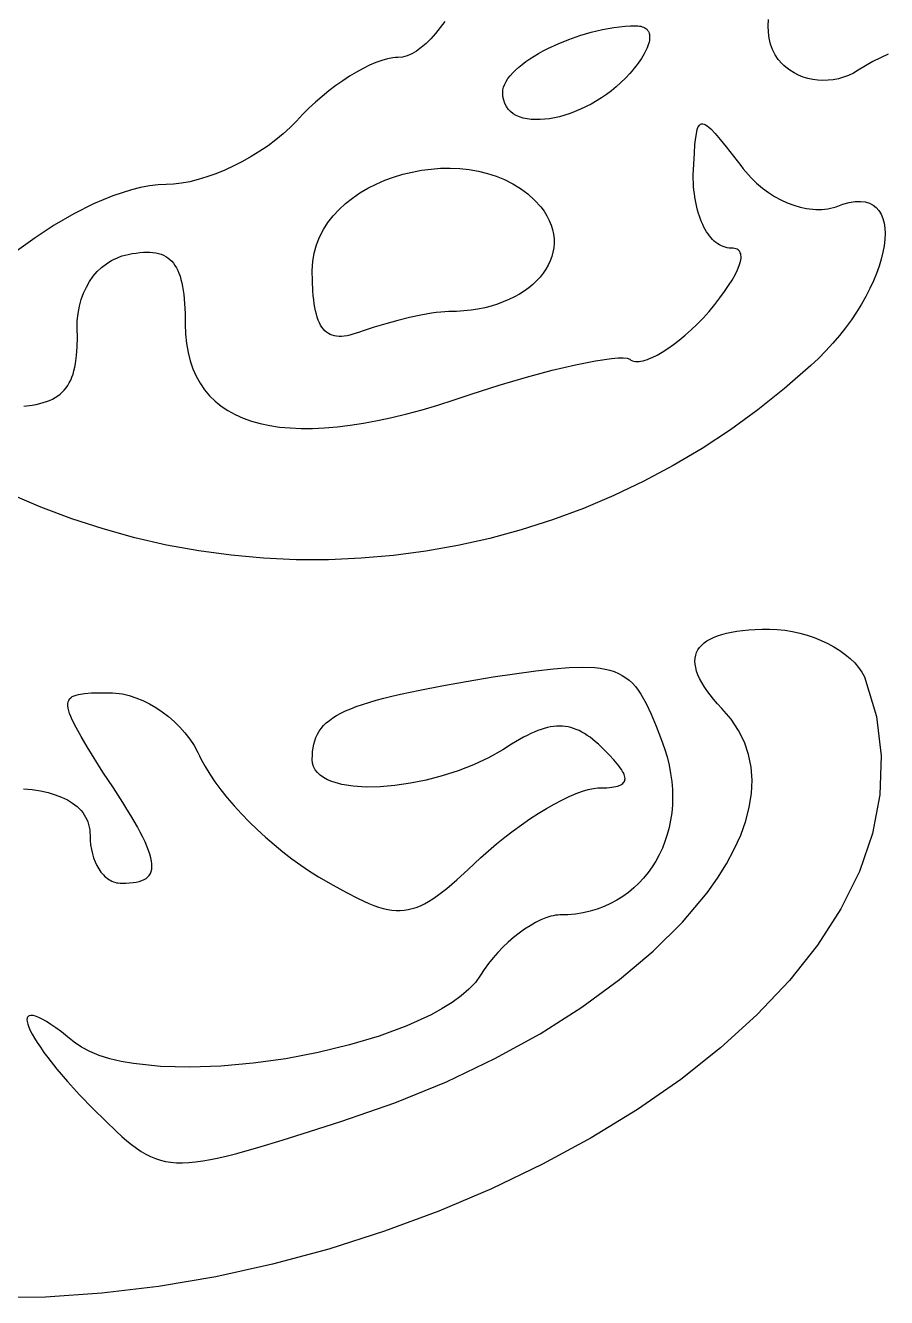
# Model space of a CAD drawing. Header units: inches. Extents: x 0.98 to 7.44, y -5.29 to -1.05.
# Drawn here: x 6.4972 to 6.5349, y -1.7498 to -1.6941 of the extents above; entities that cross this region are included whole.
import ezdxf

# ---------------------------------------------------------------- set-up
doc = ezdxf.new("R2010")
doc.units = ezdxf.units.IN
doc.header["$MEASUREMENT"] = 0
doc.layers.add('BLACK', color=250, linetype='CONTINUOUS')

msp = doc.modelspace()

# ---------------------------------------------------------------- linework, layer by layer
at = {"layer": 'BLACK', "linetype": 'CONTINUOUS'}
for p, q in [((6.515546, -1.693978), (6.515142, -1.694501)), ((6.529699, -1.694165), (6.529712, -1.69388)), ((6.515142, -1.694501), (6.514936, -1.694731)), ((6.520973, -1.694756), (6.521457, -1.694587)), ((6.521457, -1.694587), (6.521952, -1.694442)), ((6.521952, -1.694442), (6.522201, -1.69438)), ((6.522201, -1.69438), (6.522451, -1.694324)), ((6.522451, -1.694324), (6.522701, -1.694277)), ((6.522701, -1.694277), (6.522949, -1.694236)), ((6.522949, -1.694236), (6.523196, -1.694205)), ((6.523196, -1.694205), (6.52344, -1.694181)), ((6.52344, -1.694181), (6.523681, -1.694167)), ((6.523681, -1.694167), (6.523918, -1.694162)), ((6.523918, -1.694162), (6.523994, -1.694165)), ((6.523994, -1.694165), (6.524064, -1.694172)), ((6.524064, -1.694172), (6.52413, -1.694184)), ((6.52413, -1.694184), (6.524191, -1.694201)), ((6.524191, -1.694201), (6.524246, -1.694222)), ((6.524246, -1.694222), (6.524297, -1.694248)), ((6.524297, -1.694248), (6.524342, -1.694278)), ((6.524342, -1.694278), (6.524363, -1.694294)), ((6.524363, -1.694294), (6.524382, -1.694312)), ((6.524382, -1.694312), (6.5244, -1.694331)), ((6.5244, -1.694331), (6.524417, -1.694351)), ((6.524417, -1.694351), (6.524432, -1.694372)), ((6.524432, -1.694372), (6.524446, -1.694394)), ((6.524446, -1.694394), (6.524459, -1.694417)), ((6.524459, -1.694417), (6.524471, -1.694441)), ((6.524471, -1.694441), (6.524489, -1.694492)), ((6.524489, -1.694492), (6.524502, -1.694547)), ((6.524502, -1.694547), (6.52451, -1.694606)), ((6.524512, -1.694669), (6.524508, -1.694735)), ((6.52451, -1.694606), (6.524512, -1.694669)), ((6.529709, -1.694441), (6.529699, -1.694165)), ((6.529743, -1.694706), (6.529709, -1.694441)), ((6.51452, -1.695116), (6.514312, -1.695267)), ((6.514728, -1.694936), (6.51452, -1.695116)), ((6.514936, -1.694731), (6.514728, -1.694936)), ((6.519853, -1.695261), (6.520064, -1.695152)), ((6.520064, -1.695152), (6.520507, -1.694945)), ((6.520507, -1.694945), (6.520973, -1.694756)), ((6.524365, -1.695209), (6.52432, -1.695299)), ((6.524403, -1.695121), (6.524365, -1.695209)), ((6.524436, -1.695037), (6.524403, -1.695121)), ((6.524463, -1.694957), (6.524436, -1.695037)), ((6.524484, -1.694879), (6.524463, -1.694957)), ((6.524499, -1.694806), (6.524484, -1.694879)), ((6.524508, -1.694735), (6.524499, -1.694806)), ((6.529803, -1.69496), (6.529743, -1.694706)), ((6.529888, -1.695201), (6.529803, -1.69496)), ((6.53, -1.695428), (6.529888, -1.695201)), ((6.512533, -1.695771), (6.512258, -1.695888)), ((6.512797, -1.695677), (6.512533, -1.695771)), ((6.513048, -1.695608), (6.512797, -1.695677)), ((6.513283, -1.695566), (6.513048, -1.695608)), ((6.513395, -1.695555), (6.513283, -1.695566)), ((6.513501, -1.695551), (6.513395, -1.695555)), ((6.513699, -1.695533), (6.513501, -1.695551)), ((6.5139, -1.695478), (6.513699, -1.695533)), ((6.514105, -1.695388), (6.5139, -1.695478)), ((6.514312, -1.695267), (6.514105, -1.695388)), ((6.518934, -1.695849), (6.519097, -1.695727)), ((6.519097, -1.695727), (6.519271, -1.695607)), ((6.519271, -1.695607), (6.519456, -1.695489)), ((6.519456, -1.695489), (6.51965, -1.695374)), ((6.51965, -1.695374), (6.519853, -1.695261)), ((6.524005, -1.695797), (6.523923, -1.695906)), ((6.524081, -1.695692), (6.524005, -1.695797)), ((6.52415, -1.695589), (6.524081, -1.695692)), ((6.524213, -1.69549), (6.52415, -1.695589)), ((6.524269, -1.695393), (6.524213, -1.69549)), ((6.52432, -1.695299), (6.524269, -1.695393)), ((6.530139, -1.695637), (6.53, -1.695428)), ((6.530307, -1.695829), (6.530139, -1.695637)), ((6.53428, -1.695724), (6.533956, -1.695907)), ((6.534609, -1.695558), (6.53428, -1.695724)), ((6.534943, -1.695408), (6.534609, -1.695558)), ((6.511383, -1.696367), (6.511082, -1.696565)), ((6.511681, -1.696188), (6.511383, -1.696367)), ((6.511973, -1.696027), (6.511681, -1.696188)), ((6.512258, -1.695888), (6.511973, -1.696027)), ((6.518313, -1.696471), (6.518409, -1.696346)), ((6.518409, -1.696346), (6.518519, -1.696221)), ((6.518519, -1.696221), (6.518644, -1.696096)), ((6.518644, -1.696096), (6.518783, -1.695972)), ((6.518783, -1.695972), (6.518934, -1.695849)), ((6.52364, -1.696246), (6.523453, -1.696449)), ((6.523741, -1.69613), (6.52364, -1.696246)), ((6.523835, -1.696016), (6.523741, -1.69613)), ((6.523923, -1.695906), (6.523835, -1.696016)), ((6.530386, -1.695905), (6.530307, -1.695829)), ((6.530469, -1.695977), (6.530386, -1.695905)), ((6.530644, -1.696109), (6.530469, -1.695977)), ((6.530829, -1.696224), (6.530644, -1.696109)), ((6.531023, -1.696322), (6.530829, -1.696224)), ((6.531225, -1.696403), (6.531023, -1.696322)), ((6.533212, -1.696329), (6.532991, -1.696411)), ((6.533429, -1.696227), (6.533212, -1.696329)), ((6.53364, -1.696107), (6.533429, -1.696227)), ((6.533956, -1.695907), (6.53364, -1.696107)), ((6.51078, -1.696779), (6.510479, -1.697008)), ((6.511082, -1.696565), (6.51078, -1.696779)), ((6.518094, -1.696961), (6.518123, -1.69684)), ((6.518123, -1.69684), (6.518169, -1.696718)), ((6.518169, -1.696718), (6.518233, -1.696595)), ((6.518233, -1.696595), (6.518313, -1.696471)), ((6.523054, -1.696826), (6.522843, -1.696999)), ((6.523257, -1.696643), (6.523054, -1.696826)), ((6.523453, -1.696449), (6.523257, -1.696643)), ((6.531435, -1.696466), (6.531225, -1.696403)), ((6.53165, -1.696512), (6.531435, -1.696466)), ((6.531869, -1.696541), (6.53165, -1.696512)), ((6.532092, -1.696551), (6.531869, -1.696541)), ((6.532317, -1.696544), (6.532092, -1.696551)), ((6.532542, -1.696518), (6.532317, -1.696544)), ((6.532768, -1.696474), (6.532542, -1.696518)), ((6.532991, -1.696411), (6.532768, -1.696474)), ((6.510181, -1.697251), (6.509887, -1.697505)), ((6.510479, -1.697008), (6.510181, -1.697251)), ((6.518085, -1.697079), (6.518094, -1.696961)), ((6.518095, -1.697254), (6.518085, -1.697079)), ((6.518126, -1.697415), (6.518095, -1.697254)), ((6.518175, -1.697561), (6.518126, -1.697415)), ((6.522405, -1.697314), (6.521952, -1.697587)), ((6.522627, -1.697162), (6.522405, -1.697314)), ((6.522843, -1.696999), (6.522627, -1.697162)), ((6.509601, -1.697771), (6.509323, -1.698046)), ((6.509887, -1.697505), (6.509601, -1.697771)), ((6.518243, -1.697693), (6.518175, -1.697561)), ((6.518329, -1.697811), (6.518243, -1.697693)), ((6.518431, -1.697915), (6.518329, -1.697811)), ((6.518548, -1.698005), (6.518431, -1.697915)), ((6.518679, -1.698082), (6.518548, -1.698005)), ((6.521028, -1.697999), (6.520573, -1.698136)), ((6.52149, -1.697815), (6.521028, -1.697999)), ((6.521952, -1.697587), (6.52149, -1.697815)), ((6.509057, -1.698329), (6.508782, -1.698612)), ((6.509323, -1.698046), (6.509057, -1.698329)), ((6.518824, -1.698145), (6.518679, -1.698082)), ((6.518981, -1.698195), (6.518824, -1.698145)), ((6.51915, -1.698232), (6.518981, -1.698195)), ((6.51933, -1.698256), (6.51915, -1.698232)), ((6.519519, -1.698267), (6.51933, -1.698256)), ((6.519716, -1.698265), (6.519519, -1.698267)), ((6.519921, -1.698251), (6.519716, -1.698265)), ((6.520133, -1.698225), (6.519921, -1.698251)), ((6.520573, -1.698136), (6.520133, -1.698225)), ((6.526625, -1.698617), (6.526658, -1.698552)), ((6.526658, -1.698552), (6.526695, -1.698502)), ((6.526695, -1.698502), (6.526736, -1.698468)), ((6.526736, -1.698468), (6.526782, -1.698451)), ((6.526782, -1.698451), (6.526834, -1.698449)), ((6.526834, -1.698449), (6.526891, -1.698463)), ((6.526891, -1.698463), (6.526954, -1.698492)), ((6.526954, -1.698492), (6.527024, -1.698538)), ((6.527024, -1.698538), (6.527101, -1.698599)), ((6.508482, -1.698887), (6.508158, -1.699153)), ((6.508782, -1.698612), (6.508482, -1.698887)), ((6.526495, -1.699354), (6.526528, -1.699043)), ((6.526528, -1.699043), (6.526571, -1.698798)), ((6.526571, -1.698798), (6.526596, -1.698699)), ((6.526596, -1.698699), (6.526625, -1.698617)), ((6.527101, -1.698599), (6.527184, -1.698675)), ((6.527184, -1.698675), (6.527375, -1.698874)), ((6.527375, -1.698874), (6.527599, -1.699134)), ((6.527599, -1.699134), (6.527859, -1.699454)), ((6.507456, -1.69965), (6.507084, -1.699879)), ((6.507815, -1.699408), (6.507456, -1.69965)), ((6.508158, -1.699153), (6.507815, -1.699408)), ((6.526467, -1.699732), (6.526495, -1.699354)), ((6.527859, -1.699454), (6.528501, -1.700274)), ((6.506702, -1.700093), (6.506314, -1.700291)), ((6.507084, -1.699879), (6.506702, -1.700093)), ((6.526418, -1.70069), (6.526467, -1.699732)), ((6.505142, -1.70077), (6.50476, -1.700888)), ((6.50553, -1.700631), (6.505142, -1.70077)), ((6.505922, -1.700471), (6.50553, -1.700631)), ((6.506314, -1.700291), (6.505922, -1.700471)), ((6.512921, -1.70092), (6.51331, -1.700777)), ((6.51331, -1.700777), (6.513709, -1.700655)), ((6.513709, -1.700655), (6.514117, -1.700556)), ((6.514117, -1.700556), (6.51453, -1.700479)), ((6.51453, -1.700479), (6.514947, -1.700425)), ((6.514947, -1.700425), (6.515366, -1.700395)), ((6.515366, -1.700395), (6.515785, -1.700388)), ((6.515785, -1.700388), (6.516201, -1.700407)), ((6.516201, -1.700407), (6.516612, -1.700451)), ((6.516612, -1.700451), (6.517017, -1.700521)), ((6.517017, -1.700521), (6.517412, -1.700617)), ((6.517412, -1.700617), (6.517797, -1.700741)), ((6.517797, -1.700741), (6.518168, -1.700891)), ((6.52642, -1.700858), (6.526418, -1.70069)), ((6.528501, -1.700274), (6.528607, -1.700414)), ((6.528607, -1.700414), (6.528717, -1.70055)), ((6.528717, -1.70055), (6.528831, -1.700681)), ((6.528831, -1.700681), (6.528948, -1.700807)), ((6.528948, -1.700807), (6.529191, -1.701043)), ((6.501844, -1.701333), (6.501021, -1.701599)), ((6.502242, -1.701236), (6.501844, -1.701333)), ((6.502629, -1.701165), (6.502242, -1.701236)), ((6.503003, -1.701122), (6.502629, -1.701165)), ((6.503362, -1.701107), (6.503003, -1.701122)), ((6.503686, -1.701092), (6.503362, -1.701107)), ((6.504028, -1.70105), (6.503686, -1.701092)), ((6.504388, -1.700981), (6.504028, -1.70105)), ((6.50476, -1.700888), (6.504388, -1.700981)), ((6.511838, -1.701472), (6.512183, -1.701268)), ((6.512183, -1.701268), (6.512545, -1.701084)), ((6.512545, -1.701084), (6.512921, -1.70092)), ((6.518168, -1.700891), (6.518524, -1.701071)), ((6.518524, -1.701071), (6.518862, -1.701278)), ((6.518862, -1.701278), (6.519181, -1.701515)), ((6.526426, -1.701024), (6.52642, -1.700858)), ((6.526436, -1.701186), (6.526426, -1.701024)), ((6.52645, -1.701346), (6.526436, -1.701186)), ((6.526467, -1.701502), (6.52645, -1.701346)), ((6.529191, -1.701043), (6.529445, -1.701259)), ((6.529445, -1.701259), (6.529708, -1.701453)), ((6.501021, -1.701599), (6.500174, -1.701953)), ((6.511205, -1.701937), (6.511511, -1.701695)), ((6.511511, -1.701695), (6.511838, -1.701472)), ((6.519181, -1.701515), (6.519478, -1.701782)), ((6.519478, -1.701782), (6.519751, -1.702079)), ((6.526488, -1.701655), (6.526467, -1.701502)), ((6.526513, -1.701805), (6.526488, -1.701655)), ((6.526541, -1.701951), (6.526513, -1.701805)), ((6.529708, -1.701453), (6.529978, -1.701626)), ((6.529978, -1.701626), (6.530254, -1.701777)), ((6.530254, -1.701777), (6.530532, -1.701905)), ((6.530532, -1.701905), (6.530813, -1.702011)), ((6.532969, -1.701967), (6.533246, -1.701892)), ((6.533246, -1.701892), (6.5335, -1.70185)), ((6.5335, -1.70185), (6.533731, -1.701842)), ((6.533731, -1.701842), (6.533939, -1.701865)), ((6.533939, -1.701865), (6.534124, -1.701919)), ((6.534124, -1.701919), (6.534287, -1.702)), ((6.499317, -1.702384), (6.498462, -1.702879)), ((6.500174, -1.701953), (6.499317, -1.702384)), ((6.510436, -1.702768), (6.510666, -1.702473)), ((6.510666, -1.702473), (6.510923, -1.702196)), ((6.510923, -1.702196), (6.511205, -1.701937)), ((6.519751, -1.702079), (6.519896, -1.702276)), ((6.519896, -1.702276), (6.52002, -1.702474)), ((6.52002, -1.702474), (6.520123, -1.702674)), ((6.526573, -1.702093), (6.526541, -1.701951)), ((6.526609, -1.702231), (6.526573, -1.702093)), ((6.526647, -1.702365), (6.526609, -1.702231)), ((6.526689, -1.702494), (6.526647, -1.702365)), ((6.530813, -1.702011), (6.531093, -1.702094)), ((6.531093, -1.702094), (6.531371, -1.702153)), ((6.531371, -1.702153), (6.531509, -1.702173)), ((6.531509, -1.702173), (6.531646, -1.702188)), ((6.531646, -1.702188), (6.531781, -1.702196)), ((6.531781, -1.702196), (6.531914, -1.702198)), ((6.531914, -1.702198), (6.532046, -1.702194)), ((6.532046, -1.702194), (6.532175, -1.702184)), ((6.532175, -1.702184), (6.532303, -1.702167)), ((6.532303, -1.702167), (6.532427, -1.702144)), ((6.532427, -1.702144), (6.532549, -1.702115)), ((6.532549, -1.702115), (6.532668, -1.702079)), ((6.532668, -1.702079), (6.532969, -1.701967)), ((6.534287, -1.702), (6.534428, -1.702109)), ((6.534428, -1.702109), (6.534546, -1.702244)), ((6.534546, -1.702244), (6.534642, -1.702403)), ((6.534642, -1.702403), (6.534717, -1.702584)), ((6.498462, -1.702879), (6.497625, -1.70343)), ((6.510236, -1.703078), (6.510436, -1.702768)), ((6.520123, -1.702674), (6.520205, -1.702874)), ((6.520205, -1.702874), (6.520266, -1.703075)), ((6.526734, -1.702619), (6.526689, -1.702494)), ((6.526782, -1.702739), (6.526734, -1.702619)), ((6.526833, -1.702854), (6.526782, -1.702739)), ((6.526887, -1.702965), (6.526833, -1.702854)), ((6.526943, -1.703069), (6.526887, -1.702965)), ((6.534717, -1.702584), (6.53477, -1.702787)), ((6.53477, -1.702787), (6.534801, -1.70301)), ((6.534801, -1.70301), (6.534811, -1.70325)), ((6.497625, -1.70343), (6.496817, -1.704024)), ((6.509932, -1.703746), (6.510067, -1.703404)), ((6.510067, -1.703404), (6.510236, -1.703078)), ((6.520266, -1.703075), (6.520308, -1.703276)), ((6.520308, -1.703276), (6.52033, -1.703476)), ((6.52033, -1.703476), (6.520333, -1.703674)), ((6.527003, -1.703169), (6.526943, -1.703069)), ((6.527065, -1.703262), (6.527003, -1.703169)), ((6.52713, -1.70335), (6.527065, -1.703262)), ((6.527197, -1.703432), (6.52713, -1.70335)), ((6.527267, -1.703507), (6.527197, -1.703432)), ((6.527339, -1.703577), (6.527267, -1.703507)), ((6.527414, -1.703639), (6.527339, -1.703577)), ((6.5348, -1.703508), (6.534768, -1.70378)), ((6.534811, -1.70325), (6.5348, -1.703508)), ((6.501696, -1.704162), (6.501874, -1.704127)), ((6.501874, -1.704127), (6.502044, -1.704099)), ((6.502044, -1.704099), (6.502207, -1.704079)), ((6.502207, -1.704079), (6.502361, -1.704066)), ((6.502361, -1.704066), (6.502509, -1.704061)), ((6.502509, -1.704061), (6.502648, -1.704064)), ((6.502648, -1.704064), (6.502781, -1.704074)), ((6.502781, -1.704074), (6.502907, -1.704093)), ((6.502907, -1.704093), (6.503025, -1.70412)), ((6.503025, -1.70412), (6.503137, -1.704155)), ((6.503137, -1.704155), (6.503242, -1.704198)), ((6.509772, -1.704473), (6.509833, -1.704102)), ((6.509833, -1.704102), (6.509932, -1.703746)), ((6.520283, -1.704065), (6.520231, -1.704257)), ((6.520317, -1.703871), (6.520283, -1.704065)), ((6.520333, -1.703674), (6.520317, -1.703871)), ((6.527491, -1.703695), (6.527414, -1.703639)), ((6.52757, -1.703745), (6.527491, -1.703695)), ((6.527651, -1.703787), (6.52757, -1.703745)), ((6.527734, -1.703821), (6.527651, -1.703787)), ((6.527819, -1.703849), (6.527734, -1.703821)), ((6.527906, -1.703869), (6.527819, -1.703849)), ((6.527994, -1.703881), (6.527906, -1.703869)), ((6.528084, -1.703885), (6.527994, -1.703881)), ((6.528159, -1.703888), (6.528084, -1.703885)), ((6.528226, -1.703898), (6.528159, -1.703888)), ((6.528286, -1.703914), (6.528226, -1.703898)), ((6.528339, -1.703936), (6.528286, -1.703914)), ((6.528385, -1.703964), (6.528339, -1.703936)), ((6.528423, -1.703998), (6.528385, -1.703964)), ((6.528455, -1.704038), (6.528423, -1.703998)), ((6.528479, -1.704084), (6.528455, -1.704038)), ((6.528497, -1.704136), (6.528479, -1.704084)), ((6.528508, -1.704193), (6.528497, -1.704136)), ((6.534716, -1.704067), (6.534643, -1.704366)), ((6.534768, -1.70378), (6.534716, -1.704067)), ((6.500537, -1.704731), (6.500743, -1.70457)), ((6.500743, -1.70457), (6.500851, -1.704498)), ((6.500851, -1.704498), (6.500963, -1.704432)), ((6.500963, -1.704432), (6.501078, -1.704372)), ((6.501078, -1.704372), (6.501196, -1.704318)), ((6.501196, -1.704318), (6.501317, -1.704269)), ((6.501317, -1.704269), (6.50144, -1.704227)), ((6.50144, -1.704227), (6.501567, -1.704192)), ((6.501567, -1.704192), (6.501696, -1.704162)), ((6.503242, -1.704198), (6.503341, -1.70425)), ((6.503341, -1.70425), (6.503434, -1.704311)), ((6.503434, -1.704311), (6.50352, -1.70438)), ((6.50352, -1.70438), (6.5036, -1.704458)), ((6.5036, -1.704458), (6.503675, -1.704544)), ((6.503675, -1.704544), (6.503744, -1.70464)), ((6.503744, -1.70464), (6.503807, -1.704745)), ((6.509751, -1.704857), (6.509772, -1.704473)), ((6.520075, -1.704629), (6.519971, -1.704808)), ((6.520161, -1.704445), (6.520075, -1.704629)), ((6.520231, -1.704257), (6.520161, -1.704445)), ((6.528354, -1.70484), (6.528432, -1.704649)), ((6.528432, -1.704649), (6.528484, -1.704476)), ((6.528484, -1.704476), (6.5285, -1.704398)), ((6.5285, -1.704398), (6.528509, -1.704324)), ((6.528512, -1.704256), (6.528508, -1.704193)), ((6.528509, -1.704324), (6.528512, -1.704256)), ((6.534549, -1.704676), (6.534435, -1.704995)), ((6.534643, -1.704366), (6.534549, -1.704676)), ((6.500012, -1.705343), (6.50017, -1.705119)), ((6.50017, -1.705119), (6.500346, -1.704914)), ((6.500346, -1.704914), (6.500537, -1.704731)), ((6.503807, -1.704745), (6.503865, -1.704859)), ((6.503865, -1.704859), (6.503917, -1.704982)), ((6.503917, -1.704982), (6.503965, -1.705114)), ((6.503965, -1.705114), (6.504007, -1.705256)), ((6.504007, -1.705256), (6.504045, -1.705408)), ((6.509758, -1.705329), (6.509751, -1.704857)), ((6.519716, -1.705152), (6.519565, -1.705315)), ((6.519852, -1.704983), (6.519716, -1.705152)), ((6.519971, -1.704808), (6.519852, -1.704983)), ((6.528121, -1.70528), (6.52825, -1.705051)), ((6.52825, -1.705051), (6.528354, -1.70484)), ((6.534435, -1.704995), (6.534301, -1.705322)), ((6.499749, -1.70585), (6.499871, -1.705587)), ((6.499871, -1.705587), (6.500012, -1.705343)), ((6.504045, -1.705408), (6.504078, -1.705569)), ((6.504078, -1.705569), (6.504107, -1.70574)), ((6.504107, -1.70574), (6.504131, -1.70592)), ((6.509778, -1.705756), (6.509758, -1.705329)), ((6.509794, -1.705954), (6.509778, -1.705756)), ((6.519024, -1.705762), (6.518815, -1.705895)), ((6.519219, -1.70562), (6.519024, -1.705762)), ((6.5194, -1.705471), (6.519219, -1.70562)), ((6.519565, -1.705315), (6.5194, -1.705471)), ((6.527587, -1.706065), (6.527789, -1.705787)), ((6.527789, -1.705787), (6.527967, -1.705525)), ((6.527967, -1.705525), (6.528121, -1.70528)), ((6.534147, -1.705656), (6.533974, -1.705995)), ((6.534301, -1.705322), (6.534147, -1.705656)), ((6.499567, -1.706428), (6.499647, -1.70613)), ((6.499647, -1.70613), (6.499749, -1.70585)), ((6.504131, -1.70592), (6.504168, -1.706312)), ((6.504168, -1.706312), (6.504189, -1.706744)), ((6.509813, -1.70614), (6.509794, -1.705954)), ((6.509837, -1.706315), (6.509813, -1.70614)), ((6.509864, -1.70648), (6.509837, -1.706315)), ((6.517851, -1.706334), (6.517579, -1.706418)), ((6.51811, -1.706239), (6.517851, -1.706334)), ((6.518358, -1.706134), (6.51811, -1.706239)), ((6.518593, -1.706019), (6.518358, -1.706134)), ((6.518815, -1.705895), (6.518593, -1.706019)), ((6.527112, -1.706662), (6.527361, -1.706357)), ((6.527361, -1.706357), (6.527587, -1.706065)), ((6.533781, -1.706337), (6.533569, -1.706681)), ((6.533974, -1.705995), (6.533781, -1.706337)), ((6.499472, -1.707071), (6.499508, -1.706742)), ((6.499508, -1.706742), (6.499567, -1.706428)), ((6.504189, -1.706744), (6.504196, -1.707218)), ((6.509895, -1.706634), (6.509864, -1.70648)), ((6.509931, -1.706778), (6.509895, -1.706634)), ((6.509971, -1.706911), (6.509931, -1.706778)), ((6.510015, -1.707035), (6.509971, -1.706911)), ((6.514005, -1.706923), (6.513489, -1.707049)), ((6.5145, -1.706816), (6.514005, -1.706923)), ((6.514962, -1.706734), (6.5145, -1.706816)), ((6.515175, -1.706704), (6.514962, -1.706734)), ((6.515374, -1.706681), (6.515175, -1.706704)), ((6.515558, -1.706667), (6.515374, -1.706681)), ((6.515723, -1.706662), (6.515558, -1.706667)), ((6.516057, -1.706655), (6.515723, -1.706662)), ((6.516382, -1.706634), (6.516057, -1.706655)), ((6.516697, -1.706599), (6.516382, -1.706634)), ((6.517002, -1.706551), (6.516697, -1.706599)), ((6.517296, -1.70649), (6.517002, -1.706551)), ((6.517579, -1.706418), (6.517296, -1.70649)), ((6.52685, -1.706942), (6.527112, -1.706662)), ((6.533569, -1.706681), (6.533337, -1.707026)), ((6.49946, -1.707416), (6.499472, -1.707071)), ((6.499473, -1.707774), (6.49946, -1.707416)), ((6.504196, -1.707218), (6.504209, -1.70765)), ((6.510063, -1.707148), (6.510015, -1.707035)), ((6.510117, -1.70725), (6.510063, -1.707148)), ((6.510175, -1.707343), (6.510117, -1.70725)), ((6.510237, -1.707426), (6.510175, -1.707343)), ((6.510305, -1.7075), (6.510237, -1.707426)), ((6.511973, -1.707496), (6.51182, -1.707557)), ((6.512459, -1.70734), (6.511973, -1.707496)), ((6.512969, -1.70719), (6.512459, -1.70734)), ((6.513489, -1.707049), (6.512969, -1.70719)), ((6.526062, -1.707691), (6.526324, -1.707458)), ((6.526324, -1.707458), (6.526587, -1.707208)), ((6.526587, -1.707208), (6.52685, -1.706942)), ((6.533087, -1.70737), (6.532818, -1.707711)), ((6.533337, -1.707026), (6.533087, -1.70737)), ((6.499465, -1.708197), (6.499473, -1.707774)), ((6.504209, -1.70765), (6.504249, -1.708061)), ((6.510377, -1.707563), (6.510305, -1.7075)), ((6.510455, -1.707617), (6.510377, -1.707563)), ((6.510538, -1.707662), (6.510455, -1.707617)), ((6.510626, -1.707697), (6.510538, -1.707662)), ((6.510719, -1.707723), (6.510626, -1.707697)), ((6.510818, -1.70774), (6.510719, -1.707723)), ((6.510923, -1.707748), (6.510818, -1.70774)), ((6.511033, -1.707746), (6.510923, -1.707748)), ((6.511149, -1.707736), (6.511033, -1.707746)), ((6.511271, -1.707717), (6.511149, -1.707736)), ((6.511399, -1.70769), (6.511271, -1.707717)), ((6.511533, -1.707654), (6.511399, -1.70769)), ((6.511674, -1.70761), (6.511533, -1.707654)), ((6.51182, -1.707557), (6.511674, -1.70761)), ((6.52555, -1.708103), (6.525803, -1.707907)), ((6.525803, -1.707907), (6.526062, -1.707691)), ((6.53253, -1.708049), (6.532224, -1.708381)), ((6.532818, -1.707711), (6.53253, -1.708049)), ((6.499393, -1.708932), (6.499439, -1.708583)), ((6.499439, -1.708583), (6.499465, -1.708197)), ((6.504249, -1.708061), (6.504315, -1.708451)), ((6.504315, -1.708451), (6.504408, -1.708819)), ((6.524617, -1.708673), (6.524834, -1.708565)), ((6.524834, -1.708565), (6.525064, -1.708433)), ((6.525064, -1.708433), (6.525303, -1.708279)), ((6.525303, -1.708279), (6.52555, -1.708103)), ((6.532224, -1.708381), (6.531899, -1.708706)), ((6.499326, -1.709247), (6.499362, -1.709094)), ((6.499362, -1.709094), (6.499393, -1.708932)), ((6.504408, -1.708819), (6.504526, -1.709166)), ((6.504526, -1.709166), (6.504671, -1.709492)), ((6.520248, -1.709229), (6.521262, -1.708989)), ((6.521262, -1.708989), (6.522139, -1.708814)), ((6.522139, -1.708814), (6.522848, -1.708711)), ((6.522848, -1.708711), (6.52313, -1.708688)), ((6.52313, -1.708688), (6.523359, -1.708686)), ((6.523359, -1.708686), (6.52353, -1.708705)), ((6.52353, -1.708705), (6.52364, -1.708746)), ((6.52364, -1.708746), (6.523695, -1.708781)), ((6.523695, -1.708781), (6.523755, -1.708808)), ((6.523755, -1.708808), (6.523821, -1.708827)), ((6.523821, -1.708827), (6.523892, -1.708839)), ((6.523892, -1.708839), (6.523967, -1.708843)), ((6.523967, -1.708843), (6.524048, -1.708839)), ((6.524048, -1.708839), (6.524133, -1.708829)), ((6.524133, -1.708829), (6.524222, -1.708811)), ((6.524222, -1.708811), (6.524315, -1.708786)), ((6.524315, -1.708786), (6.524412, -1.708755)), ((6.524412, -1.708755), (6.524512, -1.708717)), ((6.524512, -1.708717), (6.524617, -1.708673)), ((6.531557, -1.709024), (6.530419, -1.710021)), ((6.531899, -1.708706), (6.531557, -1.709024)), ((6.499122, -1.709778), (6.499182, -1.709657)), ((6.499182, -1.709657), (6.499236, -1.709528)), ((6.499236, -1.709528), (6.499284, -1.709392)), ((6.499284, -1.709392), (6.499326, -1.709247)), ((6.504671, -1.709492), (6.50484, -1.709796)), ((6.517934, -1.709877), (6.519128, -1.709527)), ((6.519128, -1.709527), (6.520248, -1.709229)), ((6.498616, -1.710349), (6.498719, -1.710271)), ((6.498719, -1.710271), (6.498814, -1.710187)), ((6.498814, -1.710187), (6.498901, -1.710095)), ((6.498901, -1.710095), (6.498982, -1.709997)), ((6.498982, -1.709997), (6.499055, -1.709891)), ((6.499055, -1.709891), (6.499122, -1.709778)), ((6.50484, -1.709796), (6.505035, -1.710078)), ((6.505035, -1.710078), (6.505255, -1.710339)), ((6.515963, -1.710523), (6.516696, -1.710274)), ((6.516696, -1.710274), (6.517934, -1.709877)), ((6.530419, -1.710021), (6.529247, -1.710957)), ((6.497134, -1.710795), (6.497502, -1.710749)), ((6.497502, -1.710749), (6.497672, -1.710719)), ((6.497672, -1.710719), (6.497833, -1.710684)), ((6.497833, -1.710684), (6.497985, -1.710643)), ((6.497985, -1.710643), (6.498128, -1.710596)), ((6.498128, -1.710596), (6.498262, -1.710543)), ((6.498262, -1.710543), (6.498388, -1.710485)), ((6.498388, -1.710485), (6.498506, -1.71042)), ((6.498506, -1.71042), (6.498616, -1.710349)), ((6.505255, -1.710339), (6.5055, -1.710579)), ((6.5055, -1.710579), (6.50577, -1.710796)), ((6.50577, -1.710796), (6.506063, -1.710992)), ((6.514558, -1.710952), (6.515251, -1.710749)), ((6.515251, -1.710749), (6.515963, -1.710523)), ((6.506063, -1.710992), (6.506381, -1.711167)), ((6.506381, -1.711167), (6.506723, -1.711319)), ((6.506723, -1.711319), (6.507088, -1.71145)), ((6.512602, -1.711428), (6.513234, -1.711292)), ((6.513234, -1.711292), (6.513886, -1.711133)), ((6.513886, -1.711133), (6.514558, -1.710952)), ((6.529247, -1.710957), (6.528042, -1.711831)), ((6.507088, -1.71145), (6.507477, -1.711558)), ((6.507477, -1.711558), (6.507889, -1.711645)), ((6.507889, -1.711645), (6.508324, -1.71171)), ((6.508324, -1.71171), (6.508781, -1.711752)), ((6.508781, -1.711752), (6.509261, -1.711773)), ((6.509261, -1.711773), (6.509764, -1.711771)), ((6.509764, -1.711771), (6.510288, -1.711747)), ((6.510288, -1.711747), (6.510835, -1.711701)), ((6.510835, -1.711701), (6.511403, -1.711632)), ((6.511403, -1.711632), (6.511992, -1.711541)), ((6.511992, -1.711541), (6.512602, -1.711428)), ((6.528042, -1.711831), (6.526808, -1.712643)), ((6.526808, -1.712643), (6.525546, -1.713392)), ((6.525546, -1.713392), (6.524258, -1.714079)), ((6.524258, -1.714079), (6.522947, -1.714704)), ((6.49788, -1.715213), (6.496545, -1.71464)), ((6.522947, -1.714704), (6.521615, -1.715267)), ((6.499232, -1.715723), (6.49788, -1.715213)), ((6.521615, -1.715267), (6.520264, -1.715767)), ((6.500602, -1.716169), (6.499232, -1.715723)), ((6.520264, -1.715767), (6.518896, -1.716205)), ((6.501985, -1.716551), (6.500602, -1.716169)), ((6.518896, -1.716205), (6.517514, -1.71658)), ((6.503381, -1.71687), (6.501985, -1.716551)), ((6.504787, -1.717125), (6.503381, -1.71687)), ((6.51612, -1.716892), (6.514715, -1.717142)), ((6.517514, -1.71658), (6.51612, -1.716892)), ((6.5062, -1.717317), (6.504787, -1.717125)), ((6.507618, -1.717445), (6.5062, -1.717317)), ((6.50904, -1.717511), (6.507618, -1.717445)), ((6.510463, -1.717513), (6.50904, -1.717511)), ((6.511884, -1.717452), (6.510463, -1.717513)), ((6.513303, -1.717329), (6.511884, -1.717452)), ((6.514715, -1.717142), (6.513303, -1.717329)), ((6.52731, -1.720909), (6.527481, -1.720842)), ((6.527481, -1.720842), (6.527668, -1.720781)), ((6.527668, -1.720781), (6.527871, -1.720728)), ((6.527871, -1.720728), (6.528091, -1.720681)), ((6.528091, -1.720681), (6.528327, -1.720642)), ((6.528327, -1.720642), (6.528579, -1.720609)), ((6.528579, -1.720609), (6.528848, -1.720584)), ((6.528848, -1.720584), (6.529133, -1.720566)), ((6.529133, -1.720566), (6.529434, -1.720555)), ((6.529434, -1.720555), (6.529751, -1.720551)), ((6.529751, -1.720551), (6.530089, -1.720563)), ((6.530089, -1.720563), (6.530426, -1.720595)), ((6.530426, -1.720595), (6.530759, -1.720648)), ((6.530759, -1.720648), (6.531086, -1.720721)), ((6.531086, -1.720721), (6.531406, -1.720811)), ((6.531406, -1.720811), (6.531716, -1.720918)), ((6.526626, -1.721454), (6.526699, -1.721347)), ((6.526699, -1.721347), (6.526789, -1.721246)), ((6.526789, -1.721246), (6.526895, -1.721152)), ((6.526895, -1.721152), (6.527017, -1.721064)), ((6.527017, -1.721064), (6.527155, -1.720983)), ((6.527155, -1.720983), (6.52731, -1.720909)), ((6.531716, -1.720918), (6.532016, -1.72104)), ((6.532016, -1.72104), (6.532303, -1.721176)), ((6.532303, -1.721176), (6.532576, -1.721326)), ((6.532576, -1.721326), (6.532831, -1.721487)), ((6.526496, -1.721948), (6.526504, -1.721815)), ((6.526504, -1.722088), (6.526496, -1.721948)), ((6.526504, -1.721815), (6.526528, -1.721688)), ((6.526528, -1.721688), (6.526569, -1.721568)), ((6.526569, -1.721568), (6.526626, -1.721454)), ((6.532831, -1.721487), (6.533069, -1.721659)), ((6.533069, -1.721659), (6.533286, -1.72184)), ((6.533286, -1.72184), (6.533482, -1.72203)), ((6.517668, -1.722635), (6.519528, -1.722372)), ((6.519528, -1.722372), (6.520303, -1.722284)), ((6.520303, -1.722284), (6.520986, -1.722229)), ((6.520986, -1.722229), (6.521585, -1.72221)), ((6.521585, -1.72221), (6.522109, -1.722232)), ((6.522109, -1.722232), (6.522345, -1.722259)), ((6.522345, -1.722259), (6.522565, -1.722297)), ((6.522565, -1.722297), (6.522771, -1.722347)), ((6.522771, -1.722347), (6.522963, -1.722409)), ((6.522963, -1.722409), (6.523142, -1.722484)), ((6.523142, -1.722484), (6.52331, -1.722571)), ((6.526528, -1.722234), (6.526504, -1.722088)), ((6.526569, -1.722385), (6.526528, -1.722234)), ((6.526626, -1.722544), (6.526569, -1.722385)), ((6.533482, -1.72203), (6.533653, -1.722226)), ((6.533653, -1.722226), (6.533799, -1.722428)), ((6.533799, -1.722428), (6.533918, -1.722635)), ((6.514462, -1.723214), (6.515414, -1.723029)), ((6.515414, -1.723029), (6.51648, -1.722837)), ((6.51648, -1.722837), (6.517668, -1.722635)), ((6.52331, -1.722571), (6.523468, -1.722673)), ((6.523468, -1.722673), (6.523615, -1.722788)), ((6.523615, -1.722788), (6.523755, -1.722917)), ((6.523755, -1.722917), (6.523887, -1.723062)), ((6.523887, -1.723062), (6.524012, -1.723221)), ((6.526699, -1.722708), (6.526626, -1.722544)), ((6.526789, -1.722878), (6.526699, -1.722708)), ((6.526895, -1.723054), (6.526789, -1.722878)), ((6.527017, -1.723236), (6.526895, -1.723054)), ((6.533918, -1.722635), (6.53443, -1.724365)), ((6.499096, -1.723665), (6.499135, -1.723603)), ((6.499135, -1.723603), (6.499187, -1.723549)), ((6.499187, -1.723549), (6.499253, -1.723502)), ((6.499253, -1.723502), (6.499332, -1.723463)), ((6.499332, -1.723463), (6.499424, -1.72343)), ((6.499424, -1.72343), (6.49953, -1.723403)), ((6.49953, -1.723403), (6.499781, -1.723364)), ((6.499781, -1.723364), (6.500087, -1.723342)), ((6.500087, -1.723342), (6.500447, -1.723331)), ((6.500447, -1.723331), (6.500862, -1.723329)), ((6.500862, -1.723329), (6.501006, -1.723333)), ((6.501006, -1.723333), (6.501152, -1.723344)), ((6.501152, -1.723344), (6.501298, -1.723361)), ((6.501298, -1.723361), (6.501445, -1.723386)), ((6.501445, -1.723386), (6.501742, -1.723455)), ((6.501742, -1.723455), (6.502038, -1.72355)), ((6.502038, -1.72355), (6.502334, -1.72367)), ((6.512544, -1.723663), (6.512878, -1.723573)), ((6.512878, -1.723573), (6.513236, -1.723484)), ((6.513236, -1.723484), (6.513618, -1.723394)), ((6.513618, -1.723394), (6.514462, -1.723214)), ((6.524012, -1.723221), (6.524133, -1.723396)), ((6.524133, -1.723396), (6.524362, -1.723795)), ((6.527155, -1.723424), (6.527017, -1.723236)), ((6.52731, -1.723618), (6.527155, -1.723424)), ((6.527481, -1.723818), (6.52731, -1.723618)), ((6.499057, -1.723815), (6.49907, -1.723735)), ((6.499057, -1.723905), (6.499057, -1.723815)), ((6.49907, -1.724005), (6.499057, -1.723905)), ((6.49907, -1.723735), (6.499096, -1.723665)), ((6.499096, -1.724116), (6.49907, -1.724005)), ((6.499134, -1.724238), (6.499096, -1.724116)), ((6.502334, -1.72367), (6.502625, -1.723812)), ((6.502625, -1.723812), (6.502911, -1.723977)), ((6.502911, -1.723977), (6.503189, -1.724162)), ((6.503189, -1.724162), (6.503457, -1.724367)), ((6.511004, -1.724227), (6.511209, -1.724128)), ((6.511209, -1.724128), (6.511434, -1.724031)), ((6.511434, -1.724031), (6.511679, -1.723937)), ((6.511679, -1.723937), (6.511945, -1.723844)), ((6.511945, -1.723844), (6.512233, -1.723753)), ((6.512233, -1.723753), (6.512544, -1.723663)), ((6.524362, -1.723795), (6.524582, -1.724262)), ((6.527668, -1.724024), (6.527481, -1.723818)), ((6.528072, -1.724492), (6.527668, -1.724024)), ((6.499186, -1.724372), (6.499134, -1.724238)), ((6.49925, -1.724519), (6.499186, -1.724372)), ((6.499417, -1.724853), (6.49925, -1.724519)), ((6.503457, -1.724367), (6.503713, -1.72459)), ((6.503713, -1.72459), (6.503956, -1.724831)), ((6.510245, -1.72477), (6.510364, -1.724654)), ((6.510364, -1.724654), (6.510498, -1.724542)), ((6.510498, -1.724542), (6.510649, -1.724433)), ((6.510649, -1.724433), (6.510818, -1.724328)), ((6.510818, -1.724328), (6.511004, -1.724227)), ((6.524582, -1.724262), (6.524801, -1.7248)), ((6.528401, -1.724983), (6.528072, -1.724492)), ((6.53443, -1.724365), (6.534648, -1.726087)), ((6.499634, -1.725243), (6.499417, -1.724853)), ((6.499901, -1.725695), (6.499634, -1.725243)), ((6.503956, -1.724831), (6.504183, -1.725087)), ((6.504183, -1.725087), (6.504391, -1.725358)), ((6.509859, -1.725429), (6.50991, -1.725286)), ((6.50991, -1.725286), (6.509974, -1.725149)), ((6.509974, -1.725149), (6.510051, -1.725017)), ((6.510051, -1.725017), (6.51014, -1.724891)), ((6.51014, -1.724891), (6.510245, -1.72477)), ((6.518986, -1.72528), (6.518817, -1.725373)), ((6.519149, -1.725194), (6.518986, -1.72528)), ((6.519308, -1.725117), (6.519149, -1.725194)), ((6.519463, -1.725048), (6.519308, -1.725117)), ((6.519613, -1.724987), (6.519463, -1.725048)), ((6.519759, -1.724934), (6.519613, -1.724987)), ((6.519901, -1.724889), (6.519759, -1.724934)), ((6.52004, -1.724853), (6.519901, -1.724889)), ((6.520176, -1.724824), (6.52004, -1.724853)), ((6.520309, -1.724804), (6.520176, -1.724824)), ((6.520439, -1.724791), (6.520309, -1.724804)), ((6.520567, -1.724787), (6.520439, -1.724791)), ((6.520693, -1.724791), (6.520567, -1.724787)), ((6.520817, -1.724804), (6.520693, -1.724791)), ((6.52094, -1.724824), (6.520817, -1.724804)), ((6.521062, -1.724853), (6.52094, -1.724824)), ((6.521182, -1.724889), (6.521062, -1.724853)), ((6.521302, -1.724934), (6.521182, -1.724889)), ((6.521422, -1.724987), (6.521302, -1.724934)), ((6.521542, -1.725048), (6.521422, -1.724987)), ((6.521661, -1.725117), (6.521542, -1.725048)), ((6.521782, -1.725194), (6.521661, -1.725117)), ((6.521903, -1.72528), (6.521782, -1.725194)), ((6.522025, -1.725373), (6.521903, -1.72528)), ((6.524801, -1.7248), (6.525029, -1.725412)), ((6.528655, -1.725496), (6.528401, -1.724983)), ((6.500584, -1.726801), (6.499901, -1.725695)), ((6.504391, -1.725358), (6.50458, -1.725642)), ((6.50458, -1.725642), (6.504747, -1.725938)), ((6.509767, -1.725897), (6.509788, -1.725734)), ((6.509788, -1.725734), (6.509818, -1.725578)), ((6.509818, -1.725578), (6.509859, -1.725429)), ((6.518085, -1.725829), (6.517464, -1.726174)), ((6.518462, -1.725585), (6.518085, -1.725829)), ((6.518817, -1.725373), (6.518462, -1.725585)), ((6.522148, -1.725475), (6.522025, -1.725373)), ((6.522273, -1.725585), (6.522148, -1.725475)), ((6.522529, -1.725829), (6.522273, -1.725585)), ((6.522749, -1.726054), (6.522529, -1.725829)), ((6.525029, -1.725412), (6.525161, -1.725776)), ((6.525161, -1.725776), (6.525272, -1.726139)), ((6.528837, -1.72603), (6.528655, -1.725496)), ((6.504747, -1.725938), (6.504822, -1.726091)), ((6.504822, -1.726091), (6.50489, -1.726246)), ((6.50489, -1.726246), (6.505062, -1.726564)), ((6.509751, -1.726246), (6.509755, -1.726067)), ((6.509766, -1.726409), (6.509751, -1.726246)), ((6.509755, -1.726067), (6.509767, -1.725897)), ((6.50981, -1.72656), (6.509766, -1.726409)), ((6.517464, -1.726174), (6.516809, -1.726479)), ((6.522939, -1.72626), (6.522749, -1.726054)), ((6.523098, -1.726447), (6.522939, -1.72626)), ((6.525272, -1.726139), (6.525362, -1.7265)), ((6.528948, -1.726582), (6.528837, -1.72603)), ((6.534648, -1.726087), (6.534586, -1.727795)), ((6.50105, -1.727497), (6.500584, -1.726801)), ((6.505062, -1.726564), (6.505265, -1.726894)), ((6.505265, -1.726894), (6.505495, -1.727232)), ((6.509881, -1.726699), (6.50981, -1.72656)), ((6.509978, -1.726826), (6.509881, -1.726699)), ((6.510101, -1.726941), (6.509978, -1.726826)), ((6.510246, -1.727044), (6.510101, -1.726941)), ((6.515435, -1.726968), (6.514736, -1.727151)), ((6.516129, -1.726744), (6.515435, -1.726968)), ((6.516809, -1.726479), (6.516129, -1.726744)), ((6.523167, -1.726534), (6.523098, -1.726447)), ((6.523228, -1.726617), (6.523167, -1.726534)), ((6.523281, -1.726695), (6.523228, -1.726617)), ((6.523326, -1.72677), (6.523281, -1.726695)), ((6.523364, -1.72684), (6.523326, -1.72677)), ((6.523393, -1.726906), (6.523364, -1.72684)), ((6.523415, -1.726968), (6.523393, -1.726906)), ((6.523429, -1.727026), (6.523415, -1.726968)), ((6.525362, -1.7265), (6.52543, -1.726857)), ((6.52543, -1.726857), (6.525479, -1.727211)), ((6.52899, -1.72715), (6.528948, -1.726582)), ((6.501458, -1.728127), (6.50105, -1.727497)), ((6.505495, -1.727232), (6.505752, -1.727576)), ((6.510415, -1.727136), (6.510246, -1.727044)), ((6.510604, -1.727216), (6.510415, -1.727136)), ((6.511041, -1.727341), (6.510604, -1.727216)), ((6.511546, -1.72742), (6.511041, -1.727341)), ((6.512109, -1.727454), (6.511546, -1.72742)), ((6.51272, -1.727444), (6.512109, -1.727454)), ((6.513368, -1.727389), (6.51272, -1.727444)), ((6.514044, -1.727291), (6.513368, -1.727389)), ((6.514736, -1.727151), (6.514044, -1.727291)), ((6.521825, -1.727559), (6.522053, -1.727512)), ((6.522053, -1.727512), (6.522251, -1.727496)), ((6.522251, -1.727496), (6.52252, -1.727491)), ((6.52252, -1.727491), (6.522641, -1.727484)), ((6.522641, -1.727484), (6.522753, -1.727475)), ((6.522753, -1.727475), (6.522856, -1.727464)), ((6.522856, -1.727464), (6.522951, -1.727449)), ((6.522951, -1.727449), (6.523037, -1.727432)), ((6.523037, -1.727432), (6.523115, -1.727411)), ((6.523115, -1.727411), (6.523184, -1.727388)), ((6.523184, -1.727388), (6.523244, -1.727361)), ((6.523244, -1.727361), (6.523296, -1.727331)), ((6.523296, -1.727331), (6.52334, -1.727298)), ((6.52334, -1.727298), (6.523375, -1.727262)), ((6.523375, -1.727262), (6.523402, -1.727222)), ((6.523402, -1.727222), (6.523421, -1.727178)), ((6.523421, -1.727178), (6.523432, -1.727131)), ((6.523434, -1.727081), (6.523429, -1.727026)), ((6.523432, -1.727131), (6.523434, -1.727081)), ((6.525479, -1.727211), (6.525507, -1.727561)), ((6.528964, -1.727733), (6.52899, -1.72715)), ((6.497118, -1.727528), (6.497502, -1.727569)), ((6.497502, -1.727569), (6.497861, -1.727626)), ((6.497861, -1.727626), (6.498195, -1.727699)), ((6.498195, -1.727699), (6.498503, -1.727789)), ((6.498503, -1.727789), (6.498785, -1.727895)), ((6.498785, -1.727895), (6.499039, -1.728017)), ((6.499039, -1.728017), (6.499266, -1.728155)), ((6.505752, -1.727576), (6.506032, -1.727924)), ((6.506032, -1.727924), (6.506333, -1.728275)), ((6.52034, -1.7282), (6.520674, -1.728023)), ((6.520674, -1.728023), (6.520992, -1.727869)), ((6.520992, -1.727869), (6.521292, -1.727739)), ((6.521292, -1.727739), (6.521571, -1.727635)), ((6.521571, -1.727635), (6.521825, -1.727559)), ((6.525516, -1.727907), (6.525506, -1.728247)), ((6.525507, -1.727561), (6.525516, -1.727907)), ((6.528872, -1.728329), (6.528964, -1.727733)), ((6.534586, -1.727795), (6.534261, -1.729484)), ((6.499266, -1.728155), (6.499369, -1.72823)), ((6.499369, -1.72823), (6.499465, -1.72831)), ((6.499465, -1.72831), (6.499554, -1.728393)), ((6.499554, -1.728393), (6.499635, -1.72848)), ((6.499635, -1.72848), (6.499709, -1.728572)), ((6.499709, -1.728572), (6.499775, -1.728668)), ((6.50164, -1.728418), (6.501458, -1.728127)), ((6.501808, -1.728694), (6.50164, -1.728418)), ((6.506333, -1.728275), (6.506653, -1.728624)), ((6.506653, -1.728624), (6.506991, -1.728971)), ((6.519275, -1.728852), (6.519638, -1.728616)), ((6.519638, -1.728616), (6.519994, -1.728399)), ((6.519994, -1.728399), (6.52034, -1.7282)), ((6.525478, -1.72858), (6.52543, -1.728907)), ((6.525506, -1.728247), (6.525478, -1.72858)), ((6.528716, -1.728937), (6.528872, -1.728329)), ((6.499775, -1.728668), (6.499834, -1.728767)), ((6.499834, -1.728767), (6.499885, -1.728871)), ((6.499885, -1.728871), (6.499929, -1.728979)), ((6.499929, -1.728979), (6.499965, -1.729091)), ((6.499965, -1.729091), (6.499993, -1.729207)), ((6.501962, -1.728955), (6.501808, -1.728694)), ((6.502101, -1.729201), (6.501962, -1.728955)), ((6.506991, -1.728971), (6.507343, -1.729314)), ((6.51854, -1.729371), (6.518908, -1.729104)), ((6.518908, -1.729104), (6.519275, -1.728852)), ((6.52543, -1.728907), (6.525365, -1.729227)), ((6.528496, -1.729554), (6.528716, -1.728937)), ((6.499993, -1.729207), (6.500013, -1.729327)), ((6.500013, -1.729327), (6.500025, -1.729451)), ((6.500025, -1.729451), (6.500029, -1.729579)), ((6.500029, -1.729579), (6.500035, -1.729786)), ((6.502227, -1.729434), (6.502101, -1.729201)), ((6.502339, -1.729652), (6.502227, -1.729434)), ((6.502436, -1.729857), (6.502339, -1.729652)), ((6.507343, -1.729314), (6.507707, -1.729649)), ((6.507707, -1.729649), (6.508082, -1.729975)), ((6.517812, -1.729941), (6.518174, -1.72965)), ((6.518174, -1.72965), (6.51854, -1.729371)), ((6.525283, -1.729538), (6.525183, -1.729841)), ((6.525365, -1.729227), (6.525283, -1.729538)), ((6.528216, -1.730179), (6.528496, -1.729554)), ((6.534261, -1.729484), (6.533688, -1.731147)), ((6.500035, -1.729786), (6.500054, -1.729988)), ((6.500054, -1.729988), (6.500086, -1.730184)), ((6.500086, -1.730184), (6.500129, -1.730373)), ((6.50252, -1.730048), (6.502436, -1.729857)), ((6.502591, -1.730227), (6.50252, -1.730048)), ((6.502647, -1.730394), (6.502591, -1.730227)), ((6.508082, -1.729975), (6.508464, -1.730289)), ((6.508464, -1.730289), (6.508853, -1.730589)), ((6.517112, -1.730551), (6.517457, -1.730242)), ((6.517457, -1.730242), (6.517812, -1.729941)), ((6.525067, -1.730134), (6.524934, -1.730418)), ((6.525183, -1.729841), (6.525067, -1.730134)), ((6.527875, -1.730811), (6.528216, -1.730179)), ((6.500129, -1.730373), (6.500183, -1.730555)), ((6.500183, -1.730555), (6.500249, -1.730727)), ((6.500249, -1.730727), (6.500325, -1.730888)), ((6.50269, -1.730548), (6.502647, -1.730394)), ((6.50272, -1.73069), (6.50269, -1.730548)), ((6.502736, -1.730821), (6.50272, -1.73069)), ((6.502739, -1.730941), (6.502736, -1.730821)), ((6.508853, -1.730589), (6.509244, -1.730873)), ((6.516569, -1.731064), (6.517112, -1.730551)), ((6.524786, -1.73069), (6.524622, -1.730951)), ((6.524934, -1.730418), (6.524786, -1.73069)), ((6.527477, -1.731447), (6.527875, -1.730811)), ((6.500325, -1.730888), (6.500411, -1.731037)), ((6.500411, -1.731037), (6.500507, -1.731174)), ((6.500507, -1.731174), (6.500612, -1.731296)), ((6.500612, -1.731296), (6.500668, -1.731352)), ((6.500668, -1.731352), (6.500726, -1.731403)), ((6.500726, -1.731403), (6.500787, -1.73145)), ((6.502479, -1.73145), (6.502555, -1.731388)), ((6.502555, -1.731388), (6.502588, -1.731355)), ((6.502588, -1.731355), (6.502618, -1.731318)), ((6.502618, -1.731318), (6.502644, -1.73128)), ((6.502644, -1.73128), (6.502668, -1.731239)), ((6.502668, -1.731239), (6.502688, -1.731196)), ((6.502688, -1.731196), (6.502704, -1.73115)), ((6.502704, -1.73115), (6.502728, -1.731051)), ((6.502728, -1.731051), (6.502739, -1.730941)), ((6.509244, -1.730873), (6.509637, -1.731139)), ((6.509637, -1.731139), (6.510029, -1.731385)), ((6.510029, -1.731385), (6.51067, -1.731751)), ((6.516079, -1.73151), (6.516569, -1.731064)), ((6.524443, -1.7312), (6.524249, -1.731437)), ((6.524622, -1.730951), (6.524443, -1.7312)), ((6.533688, -1.731147), (6.532881, -1.732778)), ((6.500787, -1.73145), (6.500849, -1.731493)), ((6.500849, -1.731493), (6.500914, -1.731532)), ((6.500914, -1.731532), (6.50098, -1.731565)), ((6.50098, -1.731565), (6.501049, -1.731594)), ((6.501049, -1.731594), (6.501119, -1.731619)), ((6.501119, -1.731619), (6.501191, -1.731638)), ((6.501191, -1.731638), (6.501265, -1.731651)), ((6.501265, -1.731651), (6.501341, -1.73166)), ((6.501341, -1.73166), (6.501418, -1.731662)), ((6.501418, -1.731662), (6.501594, -1.73166)), ((6.501594, -1.73166), (6.501758, -1.731651)), ((6.501758, -1.731651), (6.501909, -1.731635)), ((6.501909, -1.731635), (6.502049, -1.731613)), ((6.502049, -1.731613), (6.502175, -1.731584)), ((6.502175, -1.731584), (6.502289, -1.731547)), ((6.502289, -1.731547), (6.50239, -1.731503)), ((6.50239, -1.731503), (6.502479, -1.73145)), ((6.51067, -1.731751), (6.511245, -1.732067)), ((6.515224, -1.732205), (6.515633, -1.73189)), ((6.515633, -1.73189), (6.516079, -1.73151)), ((6.52382, -1.731869), (6.523585, -1.732063)), ((6.524041, -1.73166), (6.52382, -1.731869)), ((6.524249, -1.731437), (6.524041, -1.73166)), ((6.527022, -1.732085), (6.527477, -1.731447)), ((6.511245, -1.732067), (6.511762, -1.732331)), ((6.511762, -1.732331), (6.512229, -1.732544)), ((6.51466, -1.732559), (6.514843, -1.732457)), ((6.514843, -1.732457), (6.515031, -1.732339)), ((6.515031, -1.732339), (6.515224, -1.732205)), ((6.523076, -1.732405), (6.522803, -1.732551)), ((6.523337, -1.732242), (6.523076, -1.732405)), ((6.523585, -1.732063), (6.523337, -1.732242)), ((6.525949, -1.733364), (6.527022, -1.732085)), ((6.512229, -1.732544), (6.512448, -1.73263)), ((6.512448, -1.73263), (6.512656, -1.732702)), ((6.512656, -1.732702), (6.512857, -1.732761)), ((6.512857, -1.732761), (6.513051, -1.732806)), ((6.513051, -1.732806), (6.513239, -1.732836)), ((6.513239, -1.732836), (6.513423, -1.732853)), ((6.513423, -1.732853), (6.513602, -1.732855)), ((6.513602, -1.732855), (6.513779, -1.732843)), ((6.513779, -1.732843), (6.513954, -1.732816)), ((6.513954, -1.732816), (6.514129, -1.732774)), ((6.514129, -1.732774), (6.514304, -1.732718)), ((6.514304, -1.732718), (6.51448, -1.732646)), ((6.51448, -1.732646), (6.51466, -1.732559)), ((6.520294, -1.733083), (6.52019, -1.733108)), ((6.520394, -1.733066), (6.520294, -1.733083)), ((6.520491, -1.733055), (6.520394, -1.733066)), ((6.520584, -1.733051), (6.520491, -1.733055)), ((6.520931, -1.73304), (6.520584, -1.733051)), ((6.521269, -1.733008), (6.520931, -1.73304)), ((6.521597, -1.732955), (6.521269, -1.733008)), ((6.521915, -1.732883), (6.521597, -1.732955)), ((6.522222, -1.73279), (6.521915, -1.732883)), ((6.522518, -1.73268), (6.522222, -1.73279)), ((6.522803, -1.732551), (6.522518, -1.73268)), ((6.532881, -1.732778), (6.531855, -1.734371)), ((6.519278, -1.73352), (6.519038, -1.733676)), ((6.519516, -1.733384), (6.519278, -1.73352)), ((6.519749, -1.733268), (6.519516, -1.733384)), ((6.519974, -1.733176), (6.519749, -1.733268)), ((6.52019, -1.733108), (6.519974, -1.733176)), ((6.524669, -1.734633), (6.525949, -1.733364)), ((6.518557, -1.73404), (6.518321, -1.734245)), ((6.518796, -1.73385), (6.518557, -1.73404)), ((6.519038, -1.733676), (6.518796, -1.73385)), ((6.51787, -1.734692), (6.517659, -1.734931)), ((6.518091, -1.734463), (6.51787, -1.734692)), ((6.518321, -1.734245), (6.518091, -1.734463)), ((6.523196, -1.735878), (6.524669, -1.734633)), ((6.531855, -1.734371), (6.530626, -1.73592)), ((6.517461, -1.735178), (6.517278, -1.735432)), ((6.517659, -1.734931), (6.517461, -1.735178)), ((6.517112, -1.73569), (6.516887, -1.735999)), ((6.517278, -1.735432), (6.517112, -1.73569)), ((6.516603, -1.7363), (6.516265, -1.736592)), ((6.516887, -1.735999), (6.516603, -1.7363)), ((6.521541, -1.737086), (6.523196, -1.735878)), ((6.530626, -1.73592), (6.529208, -1.737419)), ((6.515876, -1.736875), (6.515439, -1.737148)), ((6.516265, -1.736592), (6.515876, -1.736875)), ((6.497297, -1.737516), (6.497283, -1.737546)), ((6.497315, -1.737491), (6.497297, -1.737516)), ((6.497339, -1.737471), (6.497315, -1.737491)), ((6.497368, -1.737456), (6.497339, -1.737471)), ((6.497441, -1.737443), (6.497368, -1.737456)), ((6.497534, -1.73745), (6.497441, -1.737443)), ((6.497648, -1.737481), (6.497534, -1.73745)), ((6.497783, -1.737534), (6.497648, -1.737481)), ((6.49794, -1.737611), (6.497783, -1.737534)), ((6.51496, -1.737411), (6.513885, -1.737904)), ((6.515439, -1.737148), (6.51496, -1.737411)), ((6.519719, -1.738242), (6.521541, -1.737086)), ((6.529208, -1.737419), (6.527618, -1.738862)), ((6.497283, -1.737546), (6.49727, -1.737621)), ((6.49727, -1.737621), (6.497277, -1.737714)), ((6.497277, -1.737714), (6.497303, -1.737826)), ((6.497303, -1.737826), (6.497349, -1.737955)), ((6.497349, -1.737955), (6.497413, -1.738101)), ((6.498117, -1.737712), (6.49794, -1.737611)), ((6.498316, -1.737838), (6.498117, -1.737712)), ((6.498538, -1.73799), (6.498316, -1.737838)), ((6.498781, -1.738168), (6.498538, -1.73799)), ((6.513885, -1.737904), (6.512681, -1.738347)), ((6.497413, -1.738101), (6.497496, -1.738263)), ((6.497496, -1.738263), (6.497597, -1.73844)), ((6.497597, -1.73844), (6.497717, -1.738632)), ((6.497717, -1.738632), (6.497854, -1.738839)), ((6.499046, -1.738374), (6.498781, -1.738168)), ((6.499334, -1.738607), (6.499046, -1.738374)), ((6.499648, -1.738828), (6.499334, -1.738607)), ((6.512681, -1.738347), (6.511377, -1.738737)), ((6.51774, -1.739334), (6.519719, -1.738242)), ((6.497854, -1.738839), (6.498009, -1.739058)), ((6.498009, -1.739058), (6.498182, -1.73929)), ((6.500015, -1.739023), (6.499648, -1.738828)), ((6.50043, -1.739192), (6.500015, -1.739023)), ((6.50089, -1.739336), (6.50043, -1.739192)), ((6.510003, -1.739068), (6.508588, -1.739336)), ((6.511377, -1.738737), (6.510003, -1.739068)), ((6.527618, -1.738862), (6.52587, -1.740243)), ((6.498182, -1.73929), (6.498579, -1.73979)), ((6.501392, -1.739456), (6.50089, -1.739336)), ((6.501931, -1.739552), (6.501392, -1.739456)), ((6.503108, -1.739675), (6.501931, -1.739552)), ((6.504392, -1.73971), (6.503108, -1.739675)), ((6.505753, -1.739662), (6.504392, -1.73971)), ((6.507161, -1.739535), (6.505753, -1.739662)), ((6.508588, -1.739336), (6.507161, -1.739535)), ((6.515619, -1.740346), (6.51774, -1.739334)), ((6.498579, -1.73979), (6.499044, -1.740333)), ((6.52587, -1.740243), (6.523979, -1.741556)), ((6.499044, -1.740333), (6.499574, -1.740912)), ((6.513369, -1.741266), (6.515619, -1.740346)), ((6.499574, -1.740912), (6.500168, -1.741524)), ((6.511001, -1.742079), (6.513369, -1.741266)), ((6.500168, -1.741524), (6.500708, -1.742061)), ((6.523979, -1.741556), (6.52196, -1.742794)), ((6.500708, -1.742061), (6.501192, -1.742527)), ((6.501192, -1.742527), (6.501418, -1.742734)), ((6.508428, -1.742898), (6.509631, -1.742518)), ((6.509631, -1.742518), (6.511001, -1.742079)), ((6.501418, -1.742734), (6.501636, -1.742924)), ((6.501636, -1.742924), (6.501848, -1.743096)), ((6.501848, -1.743096), (6.502056, -1.743251)), ((6.507375, -1.743218), (6.508428, -1.742898)), ((6.52196, -1.742794), (6.519829, -1.743952)), ((6.502056, -1.743251), (6.502262, -1.743389)), ((6.502262, -1.743389), (6.502468, -1.74351)), ((6.502468, -1.74351), (6.502676, -1.743614)), ((6.502676, -1.743614), (6.502888, -1.743701)), ((6.505658, -1.743673), (6.506043, -1.743583)), ((6.506043, -1.743583), (6.506457, -1.743477)), ((6.506457, -1.743477), (6.5069, -1.743355)), ((6.5069, -1.743355), (6.507375, -1.743218)), ((6.502888, -1.743701), (6.503105, -1.743772)), ((6.503105, -1.743772), (6.503331, -1.743826)), ((6.503331, -1.743826), (6.503566, -1.743863)), ((6.503566, -1.743863), (6.503814, -1.743885)), ((6.503814, -1.743885), (6.504075, -1.74389)), ((6.504075, -1.74389), (6.504352, -1.743878)), ((6.504352, -1.743878), (6.504647, -1.743851)), ((6.504647, -1.743851), (6.504961, -1.743808)), ((6.504961, -1.743808), (6.505297, -1.743748)), ((6.505297, -1.743748), (6.505658, -1.743673)), ((6.519829, -1.743952), (6.5176, -1.745023)), ((6.5176, -1.745023), (6.515289, -1.746003)), ((6.515289, -1.746003), (6.512911, -1.746883)), ((6.512911, -1.746883), (6.510481, -1.74766)), ((6.510481, -1.74766), (6.508014, -1.748325)), ((6.508014, -1.748325), (6.505526, -1.748874)), ((6.505526, -1.748874), (6.50303, -1.749301)), ((6.49808, -1.749761), (6.495656, -1.749783)), ((6.500544, -1.749598), (6.49808, -1.749761)), ((6.50303, -1.749301), (6.500544, -1.749598))]:
    msp.add_line(p, q, dxfattribs=at)

doc.saveas('drawing.dxf')
